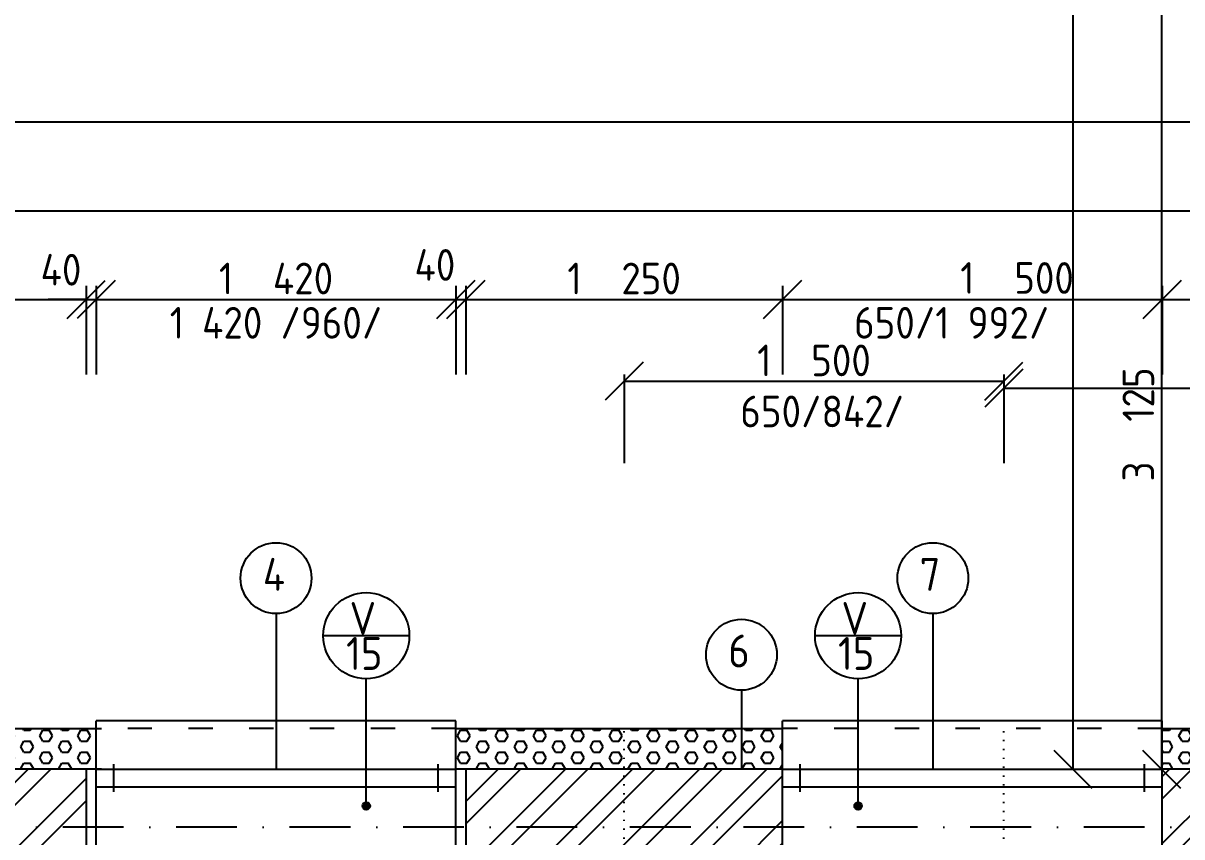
# Model space of a CAD drawing. Extents: x 4511820 to 5180432, y -1526536 to -944957.
# Drawn here: x 5020872 to 5025449, y -1156002 to -1152789 of the extents above; entities that cross this region are included whole.
import ezdxf

# ---------------------------------------------------------------- set-up
doc = ezdxf.new("R2010")
doc.units = 0
doc.header["$MEASUREMENT"] = 0
for name, pattern in [('ACAD_ISO03W100', [30, 12, -18]), ('ACAD_ISO07W100', [3.5, 0.5, -3]), ('BODKOCIARKOVANA_3', [5.6, 3, -1.3, 0, -1.3])]:
    doc.linetypes.add(name, pattern=pattern)
doc.layers.get('0').update_dxf_attribs({"linetype": 'CONTINUOUS'})
doc.layers.get('Defpoints').update_dxf_attribs({"color": 61, "linetype": 'CONTINUOUS'})
for name, color, linetype in [('KÓTY', 4, 'CONTINUOUS'), ('MÚRY', 1, 'CONTINUOUS'), ('OKNÁ', 143, 'CONTINUOUS'), ('osi', 253, 'CONTINUOUS'), ('TENKÁ', 7, 'CONTINUOUS'), ('ŠRAFY', 82, 'CONTINUOUS')]:
    doc.layers.add(name, color=color, linetype=linetype)
doc.styles.add('STYLE1', font='isocp.shx')
doc.dimstyles.new('STANDARD-50', dxfattribs={"dimtxt": 125, "dimasz": 150, "dimexe": 10, "dimexo": 200, "dimgap": 20, "dimtad": 1, "dimdsep": 46, "dimlunit": 6, "dimtxsty": 'STYLE1', "dimblk1": 'OBLIQUE', "dimblk2": 'OBLIQUE', "dimsah": 1, "dimcen": 2.5, "dimse1": 1, "dimse2": 1, "dimadec": 0, "dimazin": 0, "dimtfac": 1, "dimtmove": 1, "dimatfit": 3, "dimldrblk": 'OBLIQUE', "dimfxl": 1, "dimtolj": 1, "dimtzin": 0, "dimarcsym": 0})
pattern_1 = [(45, (584112, 91563.12), (-132.5825215, 132.5825215), []), (45, (584200.39, 91563.12), (-132.5825215, 132.5825215), [])]

# ---------------------------------------------------------------- blocks, each defined once
blk = doc.blocks.new('_OBLIQUE')
at = {"color": 0, "linetype": 'ByBlock'}
blk.add_line((-0.5, -0.5), (0.5, 0.5), dxfattribs=at)
blk = doc.blocks.new('*D12877')
at = {"layer": 'Defpoints', "color": 0}
for p in [(5028092.5, -1136604.2), (5025018.5, -1155734.2), (5028252.5, -1155734.2)]:
    blk.add_point(p, dxfattribs=at)
at = {"layer": 'KÓTY', "color": 0, "lineweight": -2}
blk.add_line((5025018.5, -1136604.2), (5025018.5, -1155734.2), dxfattribs=at)
at = {"layer": 'KÓTY', "color": 0, "linetype": 'ByBlock', "lineweight": -2, "xscale": 150, "yscale": 150, "zscale": 150}
for p, rotation in [((5025018.5, -1136604.2), 90), ((5025018.5, -1155734.2), 270)]:
    blk.add_blockref('_OBLIQUE', p, dxfattribs=dict(at, rotation=rotation))
at = {"layer": 'KÓTY', "color": 0, "insert": (5024936, -1146169.2), "char_height": 125, "attachment_point": 5, "rotation": 90, "style": 'STYLE1'}
blk.add_mtext('\\A1;19ﾠ130', dxfattribs=at)
blk = doc.blocks.new('*D12888')
at = {"layer": 'Defpoints', "color": 0}
for p in [(5028252.5, -1152609.2), (5025368.5, -1155734.2), (5028252.5, -1155734.2)]:
    blk.add_point(p, dxfattribs=at)
at = {"layer": 'KÓTY', "color": 0, "lineweight": -2}
blk.add_line((5025368.5, -1152609.2), (5025368.5, -1155734.2), dxfattribs=at)
at = {"layer": 'KÓTY', "color": 0, "linetype": 'ByBlock', "lineweight": -2, "xscale": 150, "yscale": 150, "zscale": 150}
for p, rotation in [((5025368.5, -1152609.2), 90), ((5025368.5, -1155734.2), 270)]:
    blk.add_blockref('_OBLIQUE', p, dxfattribs=dict(at, rotation=rotation))
at = {"layer": 'KÓTY', "color": 0, "insert": (5025277, -1154373.5), "char_height": 125, "attachment_point": 5, "rotation": 90, "style": 'STYLE1'}
blk.add_mtext('\\A1;3ﾠ125', dxfattribs=at)
blk = doc.blocks.new('*D12985')
at = {"layer": 'Defpoints', "color": 0}
for p in [(5027241, -1152609.2), (4994251, -1153179.6), (4994251, -1153179.6)]:
    blk.add_point(p, dxfattribs=at)
at = {"layer": 'KÓTY', "color": 0, "lineweight": -2}
blk.add_line((5027241, -1153179.6), (4994251, -1153179.6), dxfattribs=at)
at = {"layer": 'KÓTY', "color": 0, "linetype": 'ByBlock', "lineweight": -2, "xscale": 150, "yscale": 150, "zscale": 150, "rotation": 180}
blk.add_blockref('_OBLIQUE', (4994251, -1153179.6), dxfattribs=at)
at = {"layer": 'KÓTY', "color": 0, "linetype": 'ByBlock', "lineweight": -2, "xscale": 150, "yscale": 150, "zscale": 150}
blk.add_blockref('_OBLIQUE', (5027241, -1153179.6), dxfattribs=at)
at = {"layer": 'KÓTY', "color": 0, "insert": (5010746, -1153097.1), "char_height": 125, "attachment_point": 5, "style": 'STYLE1'}
blk.add_mtext('\\A1;32ﾠ990', dxfattribs=at)
blk = doc.blocks.new('*D12986')
at = {"layer": 'Defpoints', "color": 0}
for p in [(5027241, -1153529.6), (5007451, -1155734.2), (5027241, -1155734.2)]:
    blk.add_point(p, dxfattribs=at)
at = {"layer": 'KÓTY', "color": 0, "lineweight": -2}
blk.add_line((5007451, -1153529.6), (5027241, -1153529.6), dxfattribs=at)
at = {"layer": 'KÓTY', "color": 0, "linetype": 'ByBlock', "lineweight": -2, "xscale": 150, "yscale": 150, "zscale": 150, "rotation": 180}
blk.add_blockref('_OBLIQUE', (5007451, -1153529.6), dxfattribs=at)
at = {"layer": 'KÓTY', "color": 0, "linetype": 'ByBlock', "lineweight": -2, "xscale": 150, "yscale": 150, "zscale": 150}
blk.add_blockref('_OBLIQUE', (5027241, -1153529.6), dxfattribs=at)
at = {"layer": 'KÓTY', "color": 0, "insert": (5017346, -1153447.1), "char_height": 125, "attachment_point": 5, "style": 'STYLE1'}
blk.add_mtext('\\A1;19ﾠ790', dxfattribs=at)
blk = doc.blocks.new('*D13005')
at = {"layer": 'Defpoints', "color": 0}
for p in [(5021121, -1153879.6), (5019371, -1155734.2), (5021121, -1155734.2)]:
    blk.add_point(p, dxfattribs=at)
at = {"layer": 'KÓTY', "color": 0, "lineweight": -2}
blk.add_line((5019371, -1153879.6), (5021121, -1153879.6), dxfattribs=at)
at = {"layer": 'KÓTY', "color": 0, "linetype": 'ByBlock', "lineweight": -2, "xscale": 150, "yscale": 150, "zscale": 150, "rotation": 180}
blk.add_blockref('_OBLIQUE', (5019371, -1153879.6), dxfattribs=at)
at = {"layer": 'KÓTY', "color": 0, "linetype": 'ByBlock', "lineweight": -2, "xscale": 150, "yscale": 150, "zscale": 150}
blk.add_blockref('_OBLIQUE', (5021121, -1153879.6), dxfattribs=at)
at = {"layer": 'KÓTY', "color": 0, "insert": (5020246, -1153797.1), "char_height": 125, "attachment_point": 5, "style": 'STYLE1'}
blk.add_mtext('\\A1;1ﾠ750', dxfattribs=at)
blk = doc.blocks.new('*D13006')
at = {"layer": 'Defpoints', "color": 0}
for p in [(5021161, -1153879.6), (5021121, -1155734.2), (5021161, -1155734.2)]:
    blk.add_point(p, dxfattribs=at)
at = {"layer": 'KÓTY', "color": 0, "lineweight": -2}
for p, q in [((5021121, -1153879.6), (5020971, -1153879.6)), ((5021121, -1153879.6), (5021161, -1153879.6)), ((5021161, -1153879.6), (5021311, -1153879.6))]:
    blk.add_line(p, q, dxfattribs=at)
at = {"layer": 'KÓTY', "color": 0, "linetype": 'ByBlock', "lineweight": -2, "xscale": 150, "yscale": 150, "zscale": 150}
blk.add_blockref('_OBLIQUE', (5021121, -1153879.6), dxfattribs=at)
at = {"layer": 'KÓTY', "color": 0, "linetype": 'ByBlock', "lineweight": -2, "xscale": 150, "yscale": 150, "zscale": 150, "rotation": 180}
blk.add_blockref('_OBLIQUE', (5021161, -1153879.6), dxfattribs=at)
at = {"layer": 'KÓTY', "color": 0, "insert": (5021021.5, -1153762.5), "char_height": 125, "attachment_point": 5, "style": 'STYLE1'}
blk.add_mtext('\\A1;40', dxfattribs=at)
blk = doc.blocks.new('*D13007')
at = {"layer": 'Defpoints', "color": 0}
for p in [(5022581, -1153879.6), (5021161, -1155734.2), (5022581, -1155734.2)]:
    blk.add_point(p, dxfattribs=at)
at = {"layer": 'KÓTY', "color": 0, "lineweight": -2}
blk.add_line((5021161, -1153879.6), (5022581, -1153879.6), dxfattribs=at)
at = {"layer": 'KÓTY', "color": 0, "linetype": 'ByBlock', "lineweight": -2, "xscale": 150, "yscale": 150, "zscale": 150, "rotation": 180}
blk.add_blockref('_OBLIQUE', (5021161, -1153879.6), dxfattribs=at)
at = {"layer": 'KÓTY', "color": 0, "linetype": 'ByBlock', "lineweight": -2, "xscale": 150, "yscale": 150, "zscale": 150}
blk.add_blockref('_OBLIQUE', (5022581, -1153879.6), dxfattribs=at)
at = {"layer": 'KÓTY', "color": 0, "insert": (5021871, -1153797.1), "char_height": 125, "attachment_point": 5, "style": 'STYLE1'}
blk.add_mtext('\\A1;1ﾠ420', dxfattribs=at)
blk = doc.blocks.new('*D13008')
at = {"layer": 'Defpoints', "color": 0}
for p in [(5022621, -1153879.6), (5022581, -1155734.2), (5022621, -1155734.2)]:
    blk.add_point(p, dxfattribs=at)
at = {"layer": 'KÓTY', "color": 0, "lineweight": -2}
blk.add_line((5022581, -1153879.6), (5022621, -1153879.6), dxfattribs=at)
at = {"layer": 'KÓTY', "color": 0, "linetype": 'ByBlock', "lineweight": -2, "xscale": 150, "yscale": 150, "zscale": 150, "rotation": 180}
blk.add_blockref('_OBLIQUE', (5022581, -1153879.6), dxfattribs=at)
at = {"layer": 'KÓTY', "color": 0, "linetype": 'ByBlock', "lineweight": -2, "xscale": 150, "yscale": 150, "zscale": 150}
blk.add_blockref('_OBLIQUE', (5022621, -1153879.6), dxfattribs=at)
at = {"layer": 'KÓTY', "color": 0, "insert": (5022498.5, -1153743.5), "char_height": 125, "attachment_point": 5, "style": 'STYLE1'}
blk.add_mtext('\\A1;40', dxfattribs=at)
blk = doc.blocks.new('*D13009')
at = {"layer": 'Defpoints', "color": 0}
for p in [(5023871, -1153879.6), (5022621, -1155734.2), (5023871, -1155734.2)]:
    blk.add_point(p, dxfattribs=at)
at = {"layer": 'KÓTY', "color": 0, "lineweight": -2}
blk.add_line((5022621, -1153879.6), (5023871, -1153879.6), dxfattribs=at)
at = {"layer": 'KÓTY', "color": 0, "linetype": 'ByBlock', "lineweight": -2, "xscale": 150, "yscale": 150, "zscale": 150, "rotation": 180}
blk.add_blockref('_OBLIQUE', (5022621, -1153879.6), dxfattribs=at)
at = {"layer": 'KÓTY', "color": 0, "linetype": 'ByBlock', "lineweight": -2, "xscale": 150, "yscale": 150, "zscale": 150}
blk.add_blockref('_OBLIQUE', (5023871, -1153879.6), dxfattribs=at)
at = {"layer": 'KÓTY', "color": 0, "insert": (5023246, -1153797.1), "char_height": 125, "attachment_point": 5, "style": 'STYLE1'}
blk.add_mtext('\\A1;1ﾠ250', dxfattribs=at)
blk = doc.blocks.new('*D13010')
at = {"layer": 'Defpoints', "color": 0}
for p in [(5025371, -1153879.6), (5023871, -1155734.2), (5025371, -1155734.2)]:
    blk.add_point(p, dxfattribs=at)
at = {"layer": 'KÓTY', "color": 0, "lineweight": -2}
blk.add_line((5023871, -1153879.6), (5025371, -1153879.6), dxfattribs=at)
at = {"layer": 'KÓTY', "color": 0, "linetype": 'ByBlock', "lineweight": -2, "xscale": 150, "yscale": 150, "zscale": 150, "rotation": 180}
blk.add_blockref('_OBLIQUE', (5023871, -1153879.6), dxfattribs=at)
at = {"layer": 'KÓTY', "color": 0, "linetype": 'ByBlock', "lineweight": -2, "xscale": 150, "yscale": 150, "zscale": 150}
blk.add_blockref('_OBLIQUE', (5025371, -1153879.6), dxfattribs=at)
at = {"layer": 'KÓTY', "color": 0, "insert": (5024798, -1153795), "char_height": 125, "attachment_point": 5, "style": 'STYLE1'}
blk.add_mtext('\\A1;1ﾠ500', dxfattribs=at)
blk = doc.blocks.new('*D13011')
at = {"layer": 'Defpoints', "color": 0}
for p in [(5027241, -1153879.6), (5025371, -1155734.2), (5027241, -1155734.2)]:
    blk.add_point(p, dxfattribs=at)
at = {"layer": 'KÓTY', "color": 0, "lineweight": -2}
blk.add_line((5025371, -1153879.6), (5027241, -1153879.6), dxfattribs=at)
at = {"layer": 'KÓTY', "color": 0, "linetype": 'ByBlock', "lineweight": -2, "xscale": 150, "yscale": 150, "zscale": 150, "rotation": 180}
blk.add_blockref('_OBLIQUE', (5025371, -1153879.6), dxfattribs=at)
at = {"layer": 'KÓTY', "color": 0, "linetype": 'ByBlock', "lineweight": -2, "xscale": 150, "yscale": 150, "zscale": 150}
blk.add_blockref('_OBLIQUE', (5027241, -1153879.6), dxfattribs=at)
at = {"layer": 'KÓTY', "color": 0, "insert": (5026306, -1153797.1), "char_height": 125, "attachment_point": 5, "style": 'STYLE1'}
blk.add_mtext('\\A1;1ﾠ870', dxfattribs=at)
blk = doc.blocks.new('*D13014')
at = {"layer": 'Defpoints', "color": 0}
for p in [(5024746, -1154203), (5023246, -1155574.2), (5024746, -1155817.6)]:
    blk.add_point(p, dxfattribs=at)
at = {"layer": 'KÓTY', "color": 0, "lineweight": -2}
blk.add_line((5023246, -1154203), (5024746, -1154203), dxfattribs=at)
at = {"layer": 'KÓTY', "color": 0, "linetype": 'ByBlock', "lineweight": -2, "xscale": 150, "yscale": 150, "zscale": 150, "rotation": 180}
blk.add_blockref('_OBLIQUE', (5023246, -1154203), dxfattribs=at)
at = {"layer": 'KÓTY', "color": 0, "linetype": 'ByBlock', "lineweight": -2, "xscale": 150, "yscale": 150, "zscale": 150}
blk.add_blockref('_OBLIQUE', (5024746, -1154203), dxfattribs=at)
at = {"layer": 'KÓTY', "color": 0, "insert": (5023996, -1154120.5), "char_height": 125, "attachment_point": 5, "style": 'STYLE1'}
blk.add_mtext('\\A1;1ﾠ500', dxfattribs=at)
blk = doc.blocks.new('*D13015')
at = {"layer": 'Defpoints', "color": 0}
for p in [(5027241, -1154229.6), (5027241, -1155734.2), (5024746, -1155844.2)]:
    blk.add_point(p, dxfattribs=at)
at = {"layer": 'KÓTY', "color": 0, "lineweight": -2}
blk.add_line((5024746, -1154229.6), (5027241, -1154229.6), dxfattribs=at)
at = {"layer": 'KÓTY', "color": 0, "linetype": 'ByBlock', "lineweight": -2, "xscale": 150, "yscale": 150, "zscale": 150, "rotation": 180}
blk.add_blockref('_OBLIQUE', (5024746, -1154229.6), dxfattribs=at)
at = {"layer": 'KÓTY', "color": 0, "linetype": 'ByBlock', "lineweight": -2, "xscale": 150, "yscale": 150, "zscale": 150}
blk.add_blockref('_OBLIQUE', (5027241, -1154229.6), dxfattribs=at)
at = {"layer": 'KÓTY', "color": 0, "insert": (5026287.5, -1154137.5), "char_height": 125, "attachment_point": 5, "style": 'STYLE1'}
blk.add_mtext('\\A1;2ﾠ495', dxfattribs=at)

msp = doc.modelspace()

# ---------------------------------------------------------------- hatches: boundary and pattern name
at = {"layer": 'TENKÁ'}
h = msp.add_hatch(color=256, dxfattribs=at)
h.dxf.hatch_style = 1
h.paths.add_polyline_path([(5022227.266, -1155864.865, 2.41421356), (5022242.266, -1155879.865, 0.41421356)])
h = msp.add_hatch(color=256, dxfattribs=at)
h.dxf.hatch_style = 1
h.paths.add_polyline_path([(5024170.266, -1155864.865, 2.41421356), (5024185.266, -1155879.865, 0.41421356)])
at = {"layer": 'ŠRAFY'}
h = msp.add_hatch(dxfattribs=at)
h.set_pattern_fill('HEX', color=256, scale=200)
h.paths.add_polyline_path([(5027241, -1154984.191), (5027241, -1154944.191), (5027081, -1154944.191), (5027081, -1155574.191), (5025371, -1155574.191), (5025371, -1155734.191), (5027241, -1155734.191)])
h = msp.add_hatch(dxfattribs=at)
h.set_pattern_fill('ANSI32', color=256, scale=500)
h.set_pattern_definition(pattern_1)
h.paths.add_polyline_path([(5027621, -1155814.191), (5027621, -1154984.191), (5027241, -1154984.191), (5027241, -1155734.191), (5025371, -1155734.191), (5025371, -1155804.191), (5025371, -1156114.191), (5025441, -1156114.191), (5025641, -1156114.191), (5027241, -1156114.191), (5027441, -1156114.191), (5027621, -1156114.191)])
h = msp.add_hatch(dxfattribs=at)
h.set_pattern_fill('HEX', color=256, scale=200)
h.paths.add_polyline_path([(5021161, -1155574.191), (5019371, -1155574.191), (5019371, -1155734.191), (5021121, -1155734.191), (5021161, -1155734.191)])
h = msp.add_hatch(dxfattribs=at)
h.set_pattern_fill('HEX', color=256, scale=200)
h.paths.add_polyline_path([(5022581, -1155574.191), (5022581, -1155734.191), (5022621, -1155734.191), (5023871, -1155734.191), (5023871, -1155574.191), (5023709.355, -1155574.191)])
h = msp.add_hatch(dxfattribs=at)
h.set_pattern_fill('ANSI32', color=256, scale=500)
h.set_pattern_definition(pattern_1)
h.paths.add_polyline_path([(5019371, -1155734.191), (5019371, -1155804.191), (5019371, -1156114.191), (5020681, -1156114.191), (5020981, -1156114.191), (5021121, -1156114.191), (5021121, -1155734.191)])
h = msp.add_hatch(dxfattribs=at)
h.set_pattern_fill('ANSI32', color=256, scale=500)
h.set_pattern_definition(pattern_1)
h.paths.add_polyline_path([(5022621, -1155734.191), (5022621, -1156114.191), (5022891, -1156114.191), (5023141, -1156114.191), (5023246, -1156114.191), (5023246, -1155734.191)])
h = msp.add_hatch(dxfattribs=at)
h.set_pattern_fill('ANSI32', color=256, scale=500)
h.set_pattern_definition(pattern_1)
h.paths.add_polyline_path([(5023871, -1156114.191), (5023871, -1155804.191), (5023871, -1155734.191), (5023246, -1155734.191), (5023246, -1156114.191)])

# ---------------------------------------------------------------- linework, layer by layer
at = {"layer": 'KÓTY', "ltscale": 0.25}
for p, q in [((5021121, -1153826.244), (5021121, -1154176.244)), ((5021161, -1153826.244), (5021161, -1154176.244)), ((5022581, -1153826.244), (5022581, -1154176.244)), ((5022621, -1153826.244), (5022621, -1154176.244)), ((5023871, -1153826.244), (5023871, -1154176.244)), ((5025371, -1153826.244), (5025371, -1154176.244)), ((5023246, -1154176.244), (5023246, -1154526.244)), ((5024746, -1154176.244), (5024746, -1154526.244))]:
    msp.add_line(p, q, dxfattribs=at)
at = {"layer": 'MÚRY'}
for p, q in [((5019371, -1155574.191), (5021181, -1155574.191)), ((5021161, -1156114.191), (5021161, -1155574.191)), ((5022581, -1155574.191), (5023871, -1155574.191)), ((5022581, -1156114.191), (5022581, -1155574.191)), ((5023871, -1156114.191), (5023871, -1155574.191)), ((5025371, -1155574.191), (5027081, -1155574.191)), ((5025371, -1156114.191), (5025371, -1155574.191))]:
    msp.add_line(p, q, dxfattribs=at)
at = {"layer": 'OKNÁ', "ltscale": 0.25}
for p, q in [((5021871, -1155120.338), (5021871, -1155734.191)), ((5024465.355, -1155120.338), (5024465.355, -1155734.191)), ((5023709.355, -1155422.838), (5023709.355, -1155729.191)), ((5021161, -1155734.191), (5022581, -1155734.191)), ((5021231, -1155824.191), (5021231, -1155714.191)), ((5021231, -1155824.191), (5021231, -1155714.191)), ((5022511, -1155824.191), (5022511, -1155714.191)), ((5022511, -1155824.191), (5022511, -1155714.191)), ((5023871, -1155734.191), (5025371, -1155734.191)), ((5023941, -1155824.191), (5023941, -1155714.191)), ((5023941, -1155824.191), (5023941, -1155714.191)), ((5025301, -1155824.191), (5025301, -1155714.191)), ((5025301, -1155824.191), (5025301, -1155714.191)), ((5021161, -1155804.191), (5022581, -1155804.191)), ((5023871, -1155804.191), (5025371, -1155804.191))]:
    msp.add_line(p, q, dxfattribs=at)
for centre in [(5021871, -1154980.338), (5024465.355, -1154980.338), (5023709.355, -1155282.838)]:
    msp.add_circle(centre, 140, dxfattribs=at)
at = {"layer": 'osi', "linetype": 'BODKOCIARKOVANA_3', "ltscale": 80}
msp.add_line((5041881, -1155964.191), (4978211, -1155964.191), dxfattribs=at)
at = {"layer": 'TENKÁ', "ltscale": 0.25}
for p, q in [((5022397.266, -1155207.462), (5022057.266, -1155207.462)), ((5024340.266, -1155207.462), (5024000.266, -1155207.462)), ((5022227.266, -1155879.865), (5022227.266, -1155377.462)), ((5024170.266, -1155879.865), (5024170.266, -1155377.462)), ((5022581, -1155544.191), (5021161, -1155544.191)), ((5021161, -1155574.191), (5021161, -1155544.191)), ((5022581, -1155574.191), (5022581, -1155544.191)), ((5025371, -1155544.191), (5023871, -1155544.191)), ((5023871, -1155574.191), (5023871, -1155544.191)), ((5025371, -1155574.191), (5025371, -1155544.191))]:
    msp.add_line(p, q, dxfattribs=at)
at = {"layer": 'TENKÁ', "linetype": 'ACAD_ISO03W100', "ltscale": 8}
for p, q in [((5022581, -1155574.191), (5021161, -1155574.191)), ((5025371, -1155574.191), (5023871, -1155574.191))]:
    msp.add_line(p, q, dxfattribs=at)
at = {"layer": 'TENKÁ', "linetype": 'ACAD_ISO07W100', "ltscale": 10}
for p, q in [((5023246, -1156114.191), (5023246, -1155574.191)), ((5024746, -1156114.191), (5024746, -1155574.191))]:
    msp.add_line(p, q, dxfattribs=at)
at = {"layer": 'TENKÁ'}
for p, q in [((5021181, -1155734.191), (5019371, -1155734.191)), ((5021121, -1155734.191), (5021121, -1156114.191)), ((5023871, -1155734.191), (5022581, -1155734.191)), ((5022621, -1155734.191), (5022621, -1156114.191)), ((5027241, -1155734.191), (5025371, -1155734.191))]:
    msp.add_line(p, q, dxfattribs=at)
at = {"layer": 'TENKÁ', "ltscale": 0.25}
for centre in [(5022227.266, -1155207.462), (5024170.266, -1155207.462)]:
    msp.add_circle(centre, 170, dxfattribs=at)
at = {"layer": 'TENKÁ'}
for centre in [(5022227.266, -1155879.865), (5024170.266, -1155879.865)]:
    msp.add_circle(centre, 15, dxfattribs=at)

# ---------------------------------------------------------------- texts
at = {"layer": 'KÓTY', "char_height": 125, "attachment_point": 5, "style": 'STYLE1'}
for s, insert in [('\\A1;1 420 /960/', (5021871, -1153972.104)), ('\\A1;650/1 992/', (5024539.877, -1153972.104)), ('\\A1;650/842/', (5024028.377, -1154322.104))]:
    msp.add_mtext(s, dxfattribs=dict(at, insert=insert))
at = {"layer": 'TENKÁ', "style": 'STYLE1'}
for s, p in [('4', (5021818.97, -1155030.338)), ('7', (5024413.325, -1155030.338)), ('V', (5022161.235, -1155203.962)), ('V', (5024104.235, -1155203.962)), ('15', (5022147.735, -1155342.599)), ('6', (5023657.325, -1155332.838)), ('15', (5024090.735, -1155342.599))]:
    msp.add_text(s, height=130, dxfattribs=at).set_placement(p)

# ---------------------------------------------------------------- dimensions: what is measured, and where the dimension line sits
at = {"layer": 'KÓTY'}
dim = msp.add_linear_dim(base=(5025018.5, -1155734.191), p1=(5028092.5, -1136604.191), p2=(5028252.5, -1155734.191), angle=90, dimstyle='STANDARD-50', dxfattribs=at)
dim.commit()
dim.dimension.update_dxf_attribs({"geometry": '*D12877', "text_midpoint": (5024935.957, -1146169.191)})
dim = msp.add_linear_dim(base=(5025368.5, -1155734.191), p1=(5028252.5, -1152609.191), p2=(5028252.5, -1155734.191), angle=90, dimstyle='STANDARD-50', dxfattribs=at)
dim.commit()
dim.dimension.update_dxf_attribs({"geometry": '*D12888', "text_midpoint": (5025359.5, -1154373.5), "dimtype": 160})
for base, p1, p2, picture, middle in [((4994251, -1153179.646), (5027241, -1152609.191), (4994251, -1153179.646), '*D12985', (5010746, -1153097.104)), ((5027241, -1153529.646), (5007451, -1155734.191), (5027241, -1155734.191), '*D12986', (5017346, -1153447.104)), ((5021121, -1153879.646), (5019371, -1155734.191), (5021121, -1155734.191), '*D13005', (5020246, -1153797.104)), ((5022581, -1153879.646), (5021161, -1155734.191), (5022581, -1155734.191), '*D13007', (5021871, -1153797.104)), ((5023871, -1153879.646), (5022621, -1155734.191), (5023871, -1155734.191), '*D13009', (5023246, -1153797.104)), ((5027241, -1153879.646), (5025371, -1155734.191), (5027241, -1155734.191), '*D13011', (5026306, -1153797.104)), ((5024746, -1154203.049), (5023246, -1155574.191), (5024746, -1155817.594), '*D13014', (5023996, -1154120.507))]:
    dim = msp.add_linear_dim(base=base, p1=p1, p2=p2, dimstyle='STANDARD-50', dxfattribs=at)
    dim.commit()
    dim.dimension.update_dxf_attribs({"geometry": picture, "text_midpoint": middle})
for base, p1, p2, picture, middle in [((5021161, -1153879.646), (5021121, -1155734.191), (5021161, -1155734.191), '*D13006', (5021021.5, -1153845)), ((5022621, -1153879.646), (5022581, -1155734.191), (5022621, -1155734.191), '*D13008', (5022498.5, -1153826)), ((5025371, -1153879.646), (5023871, -1155734.191), (5025371, -1155734.191), '*D13010', (5024798, -1153877.5)), ((5027241, -1154229.646), (5024746, -1155844.191), (5027241, -1155734.191), '*D13015', (5026287.5, -1154220))]:
    dim = msp.add_linear_dim(base=base, p1=p1, p2=p2, dimstyle='STANDARD-50', dxfattribs=at)
    dim.commit()
    dim.dimension.update_dxf_attribs({"geometry": picture, "text_midpoint": middle, "dimtype": 160})

doc.saveas('drawing.dxf')
